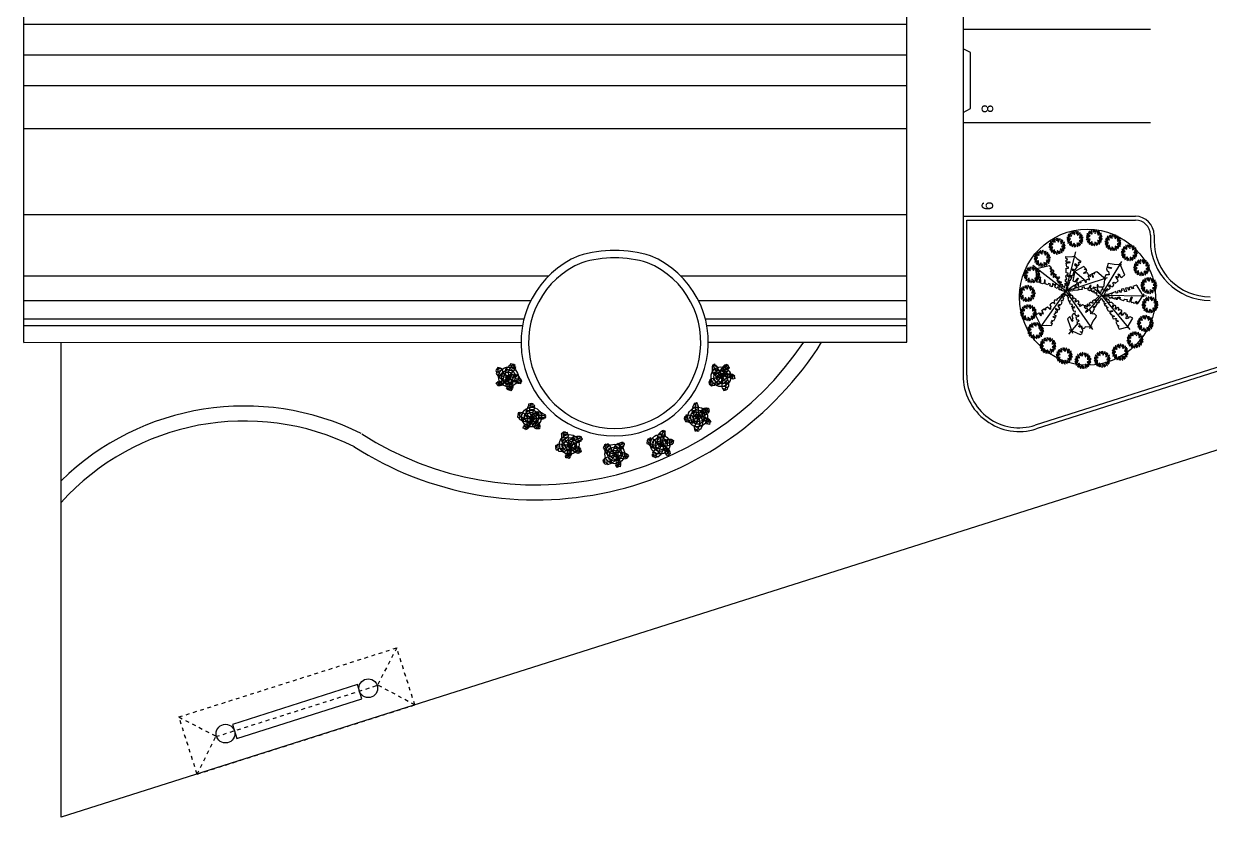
# Model space of a CAD drawing. Header units: metres. Extents: x -28 to 260, y 30 to 125.
# Drawn here: x -28.08 to 3.6, y 48.06 to 69.25 of the extents above; entities that cross this region are included whole.
import ezdxf

# ---------------------------------------------------------------- set-up
doc = ezdxf.new("R2010")
doc.units = ezdxf.units.M
doc.header["$LTSCALE"] = 0.01
doc.header["$MEASUREMENT"] = 0
doc.linetypes.add('HIDDEN2', pattern=[0.1875, 0.125, -0.0625])
for name, color, linetype in [('0.1', 2, 'Continuous'), ('0.10', 2, 'Continuous'), ('0.18', 1, 'Continuous'), ('0.20', 7, 'Continuous'), ('0.45', 4, 'Continuous'), ('ALAMEDA', 30, 'Continuous'), ('ARBOL', 1, 'Continuous'), ('F', 7, 'Continuous'), ('LJARD', 2, 'Continuous'), ('volados', 1, 'HIDDEN2')]:
    doc.layers.add(name, color=color, linetype=linetype)
doc.styles.add('ESTILO1', font='', dxfattribs={"height": 0.12})
doc.styles.get('ESTILO1').set_extended_font_data('AvantGarde Bk BT')

# ---------------------------------------------------------------- blocks, each defined once
blk = doc.blocks.new('palma planta')
at = {"layer": '0.18'}
for points in [[(0.7, 0.7), (-2.3, 4.5), (2.5, 9.2), (0.5, 15.2), (-3.5, 13), (-3.8, 14.7), (1, 16.7), (0.2, 27.7), (-6, 25.7), (-6.5, 27), (0.2, 28.7), (-0.3, 37), (-6.8, 36.5), (-7, 37), (-2, 39), (-4, 43.2), (-8, 42.7), (-8.2, 43.7), (-5.2, 45.5), (-8.8, 48), (-11.8, 45.5), (-15.2, 46.2), (-18.2, 42.7), (-14.7, 41.2), (-15, 40), (-18.2, 41.2), (-21.2, 31.5), (-13.7, 32), (-14.3, 30.7), (-21.8, 30), (-23, 17.5), (-13.2, 21), (-13.5, 19.7), (-22, 15.7), (-19, 8.7), (-10.8, 15.2), (-10.2, 14.2), (-17, 7), (-13, 0.5), (-7.5, 7.5), (-6.8, 6.5), (-11.5, -0.5), (-7.8, -3), (-3.2, 1.7), (0.2, -0.5)], [(-0.5, -0.5), (-5.7, -4.3), (-13.7, -0.8), (-16, -1.8), (-14, -8.5), (-15, -8.5), (-18.5, 0.2), (-25.5, 0), (-25.5, -10), (-26.5, -10), (-27.2, 1.2), (-36.2, 2.5), (-36, -10.5), (-37, -10.8), (-38.5, 0.5), (-42, 0.5), (-42, -11), (-42.7, -11), (-43.5, -6), (-46.5, -6), (-46.7, -12.5), (-41.7, -22.5), (-38.5, -22), (-38.5, -19.8), (-37.5, -19.8), (-37.2, -21.8), (-29, -23.3), (-29, -18.5), (-28.2, -18.5), (-27.2, -22.8), (-19.2, -25.8), (-20.5, -16.5), (-19.2, -16.5), (-16.7, -26.3), (-7.2, -21.5), (-13, -13.5), (-11.5, -13), (-5.5, -21), (1.7, -11.8), (-2.7, -6), (0.7, -0.8)], [(0.7, 0), (5, 3.2), (0.5, 5), (2, 9.2), (8.3, 6), (8.7, 7.5), (3, 11.2), (6, 18.7), (14.2, 13), (15.2, 14.2), (7.8, 19.7), (12.5, 24.7), (19.7, 17.2), (20, 19), (14.5, 25.7), (19.3, 31), (24, 23), (25.3, 24.2), (20.5, 31.2), (25.3, 33.5), (28, 27.5), (28.3, 30), (26.8, 33.7), (35.5, 33.7), (38.5, 22), (33, 23.7), (32.3, 22.7), (38.3, 20.7), (35.5, 15.5), (27.3, 17.5), (26.5, 16.2), (33, 13), (26.5, 7), (21.8, 12.5), (20.7, 11.2), (24.5, 6.2), (20, 1.5), (15.7, 7.5), (14.7, 6.7), (17.5, 1.7), (13.8, 0.5), (10, 2.2), (10.3, 0), (6, 1), (0.7, -0.5)], [(3.8, 0.5), (17, 0.5), (27.3, -0.3), (28.3, -1.8), (25.3, -1.8), (25.7, -2.5), (34.5, -1.5), (42.7, -6.8), (38.5, -7.8), (39.3, -9.3), (44, -8), (48.8, -14), (45.8, -16.5), (44.8, -23.8), (39.3, -24), (39.3, -12.5), (38, -12.5), (38, -24), (29.3, -15.5), (32, -8.8), (30.7, -8.5), (28.5, -14), (21.8, -11.8), (24, -3), (22.5, -3.8), (20.7, -9.8), (17, -6.3), (15.7, -2.3), (4.3, -0.5)], [(0.5, -2), (3.2, -9.3), (-0.5, -16.5), (0.2, -18.8), (6, -15.8), (6, -17), (0.2, -20.3), (-4, -27), (7.3, -26), (7.3, -27.8), (-4.3, -27.8), (-8, -36.2), (2.8, -38.2), (2.5, -39.2), (-8.2, -36.7), (-8, -42.5), (0.2, -47), (-1, -48), (-7, -46.2), (-4.5, -51.5), (0.5, -52), (2.2, -48), (3, -49.2), (3, -52.2), (9.2, -51), (11.8, -45.7), (8.3, -45.7), (8.3, -43.5), (15.7, -44.2), (20.5, -30.5), (12.5, -30), (12.8, -28.8), (21, -28.8), (20, -14), (12.8, -15.5), (12.5, -14.3), (19, -12.5), (14.7, -3.5), (7.3, -6.8), (6.5, -6), (12.8, -3), (7.3, -1), (6, -3), (0, -0.8)]]:
    blk.add_lwpolyline(points, dxfattribs=at)
for centre, radius, start, end in [((54, 39.2), 66.3, 174.3253, 216.2379), ((6.7, -53.8), 54, 43.7378, 97.153), ((-25.6, -25.2), 35.9, 320.1468, 44.6004), ((-37.1, 73.1), 82.5, 296.9107, 330.5432), ((-31.8, 24.7), 40.8, 249.5674, 322.242)]:
    blk.add_arc(centre, radius, start, end, dxfattribs=at)
blk = doc.blocks.new('JARD3')
at = {"layer": 'LJARD'}
for centre, radius, start, end in [((-0.392, -0.055), 0.0663, 42.86392, 138.57818), ((-0.371, 0.002), 0.112, 38.65709, 111.15834), ((-0.33, 0.155), 0.095, 210.70899, 299.10644), ((-0.369, 0.119), 0.0519, 13.31145, 125.5828), ((-0.345, 0.186), 0.06, 203.4613, 295.43295), ((-0.335, 0.209), 0.0663, 2.86392, 98.57818), ((-0.269, 0.29), 0.0781, 191.70154, 269.74057), ((-0.274, 0.107), 0.0735, 13.2488, 122.58322), ((-0.237, 0.198), 0.0815, 200.50355, 295.32847), ((-0.153, 0.33), 0.095, 170.70899, 259.10644), ((-0.282, 0.239), 0.112, 358.65709, 71.15834), ((-0.145, 0.363), 0.06, 163.4613, 255.43295), ((-0.206, 0.328), 0.0519, 333.31145, 85.5828), ((-0.054, 0.303), 0.0815, 160.50355, 255.32847), ((-0.141, 0.257), 0.0735, 333.2488, 82.58322), ((-0.019, 0.394), 0.0781, 151.70154, 229.74057), ((-0.123, 0.375), 0.0663, 322.86392, 58.57818), ((0.095, 0.35), 0.095, 130.70899, 219.10644), ((-0.062, 0.364), 0.112, 318.65709, 31.15834), ((0.123, 0.37), 0.06, 123.4613, 215.43295), ((0.153, 0.266), 0.0815, 120.50355, 215.32847), ((0.053, 0.383), 0.0519, 293.31145, 45.5828), ((0.058, 0.287), 0.0735, 293.2488, 42.58322), ((0.239, 0.314), 0.0781, 111.70154, 189.74057), ((0.147, 0.365), 0.0663, 282.86392, 18.57818), ((0.298, 0.206), 0.095, 90.70899, 179.10644), ((0.186, 0.318), 0.112, 278.65709, 351.15834), ((0.289, 0.104), 0.0815, 80.50355, 175.32847), ((0.229, 0.181), 0.0735, 253.2488, 2.58322), ((0.332, 0.204), 0.06, 83.4613, 175.43295), ((0.287, 0.258), 0.0519, 253.31145, 5.5828), ((0.361, -0.035), 0.095, 50.70899, 139.10644), ((0.347, 0.123), 0.112, 238.65709, 311.15834), ((0.385, 0.086), 0.0781, 71.70154, 149.74057), ((0.348, 0.184), 0.0663, 242.86392, 338.57818), ((0.385, -0.058), 0.06, 43.4613, 135.43295), ((-0.393, 0.05), 0.0781, 231.70154, 309.74057), ((-0.36, -0.145), 0.0519, 53.31145, 165.5828), ((-0.384, -0.079), 0.06, 243.4613, 335.43295), ((-0.286, -0.236), 0.112, 78.65709, 151.15834), ((-0.353, -0.092), 0.095, 250.70899, 339.10644), ((-0.279, -0.093), 0.0735, 53.2488, 162.58322), ((-0.309, 0), 0.0815, 240.50355, 335.32847), ((-0.266, -0.294), 0.0663, 82.86392, 178.57818), ((-0.334, -0.214), 0.0781, 271.70154, 349.74057), ((-0.183, -0.342), 0.0519, 93.31145, 205.5828), ((-0.244, -0.307), 0.06, 283.4613, 15.43295), ((-0.155, -0.25), 0.0735, 93.2488, 202.58322), ((-0.237, -0.198), 0.0815, 280.50355, 15.32847), ((-0.068, -0.364), 0.112, 118.65709, 191.15834), ((-0.212, -0.297), 0.095, 290.70899, 19.10644), ((-0.015, -0.395), 0.0663, 122.86392, 218.57818), ((-0.119, -0.378), 0.0781, 311.70154, 29.74057), ((0.042, -0.291), 0.0735, 133.2488, 242.58322), ((-0.055, -0.304), 0.0815, 320.50355, 55.32847), ((0.079, -0.38), 0.0519, 133.31145, 245.5828), ((0.009, -0.391), 0.06, 323.4613, 55.43295), ((0.181, -0.322), 0.112, 158.65709, 231.15834), ((0.028, -0.363), 0.095, 330.70899, 59.10644), ((0.153, -0.268), 0.0815, 0.50355, 95.32847), ((0.218, -0.195), 0.0735, 173.2488, 282.58322), ((0.241, -0.312), 0.0663, 162.86392, 258.57818), ((0.151, -0.366), 0.0781, 351.70154, 69.74057), ((0.288, -0.106), 0.0815, 40.50355, 135.32847), ((0.292, -0.009), 0.0735, 213.2488, 322.58322), ((0.254, -0.26), 0.095, 10.70899, 99.10644), ((0.345, -0.13), 0.112, 198.65709, 271.15834), ((0.258, -0.293), 0.06, 3.4613, 95.43295), ((0.304, -0.239), 0.0519, 173.31145, 285.5828), ((0.35, -0.182), 0.0781, 31.70154, 109.74057), ((0.385, -0.083), 0.0663, 202.86392, 298.57818), ((0.386, 0.012), 0.0519, 213.31145, 325.5828)]:
    blk.add_arc(centre, radius, start, end, dxfattribs=at)
blk = doc.blocks.new('Palme4')
at = {"layer": 'ARBOL', "color": 2}
for p, q in [((-0.086, 0.668), (-0.136, 0.613)), ((-0.052, 0.737), (-0.086, 0.668)), ((-0.018, 0.733), (-0.069, 0.729)), ((0.07, 0.752), (-0.018, 0.733)), ((0.051, 0.651), (0.118, 0.672)), ((0.122, 0.653), (0.051, 0.64)), ((0.051, 0.64), (0.051, 0.651)), ((0.095, 0.766), (0.07, 0.752)), ((0.084, 0.72), (0.105, 0.726)), ((0.086, 0.706), (0.084, 0.72)), ((0.107, 0.706), (0.086, 0.706)), ((0.105, 0.726), (0.095, 0.766)), ((0.118, 0.672), (0.107, 0.706)), ((0.133, 0.588), (0.122, 0.653)), ((0.427, 0.698), (0.407, 0.673)), ((0.407, 0.673), (0.407, 0.644)), ((0.407, 0.644), (0.428, 0.642)), ((0.428, 0.642), (0.419, 0.625)), ((0.678, 0.715), (0.427, 0.698)), ((0.689, 0.607), (0.66, 0.733)), ((-0.687, 0.384), (-0.59, 0.432)), ((-0.59, 0.432), (-0.559, 0.381)), ((-0.188, 0.453), (-0.16, 0.443)), ((-0.188, 0.409), (-0.188, 0.453)), ((-0.176, 0.476), (-0.163, 0.507)), ((-0.176, 0.461), (-0.176, 0.476)), ((-0.155, 0.455), (-0.176, 0.461)), ((-0.163, 0.507), (-0.073, 0.489)), ((-0.16, 0.443), (-0.155, 0.455)), ((-0.136, 0.613), (-0.109, 0.59)), ((-0.123, 0.236), (0.052, 0.506)), ((-0.109, 0.59), (-0.094, 0.603)), ((-0.094, 0.603), (-0.082, 0.596)), ((-0.082, 0.596), (-0.094, 0.577)), ((-0.094, 0.577), (-0.061, 0.55)), ((-0.073, 0.489), (0.019, 0.466)), ((-0.061, 0.55), (-0.025, 0.596)), ((-0.008, 0.582), (-0.046, 0.537)), ((-0.046, 0.537), (0.009, 0.497)), ((-0.025, 0.596), (-0.008, 0.582)), ((0.009, 0.497), (0.047, 0.519)), ((0.019, 0.466), (0.075, 0.369)), ((0.059, 0.504), (0.026, 0.485)), ((0.026, 0.485), (0.082, 0.405)), ((0.047, 0.519), (0.059, 0.504)), ((0.107, 0.575), (0.133, 0.588)), ((0.109, 0.558), (0.107, 0.575)), ((0.147, 0.567), (0.109, 0.558)), ((0.139, 0.47), (0.175, 0.489)), ((0.145, 0.453), (0.139, 0.47)), ((0.162, 0.458), (0.145, 0.453)), ((0.175, 0.489), (0.147, 0.567)), ((0.147, 0.43), (0.162, 0.443)), ((0.154, 0.416), (0.147, 0.43)), ((0.191, 0.443), (0.154, 0.416)), ((0.162, 0.443), (0.162, 0.458)), ((0.204, 0.395), (0.191, 0.443)), ((0.32, 0.465), (0.312, 0.436)), ((0.312, 0.436), (0.37, 0.404)), ((0.36, 0.434), (0.32, 0.465)), ((0.362, 0.518), (0.353, 0.504)), ((0.353, 0.504), (0.387, 0.474)), ((0.362, 0.475), (0.353, 0.463)), ((0.353, 0.463), (0.37, 0.442)), ((0.37, 0.442), (0.36, 0.434)), ((0.37, 0.501), (0.362, 0.518)), ((0.375, 0.462), (0.362, 0.475)), ((0.386, 0.497), (0.37, 0.501)), ((0.388, 0.55), (0.374, 0.538)), ((0.374, 0.538), (0.408, 0.512)), ((0.387, 0.474), (0.375, 0.462)), ((0.387, 0.605), (0.377, 0.591)), ((0.377, 0.591), (0.381, 0.571)), ((0.381, 0.571), (0.419, 0.563)), ((0.406, 0.476), (0.386, 0.497)), ((0.43, 0.584), (0.387, 0.605)), ((0.437, 0.53), (0.388, 0.55)), ((0.4, 0.633), (0.395, 0.618)), ((0.395, 0.618), (0.44, 0.594)), ((0.419, 0.625), (0.4, 0.633)), ((0.412, 0.473), (0.406, 0.476)), ((0.408, 0.512), (0.419, 0.483)), ((0.419, 0.483), (0.412, 0.473)), ((0.419, 0.563), (0.448, 0.542)), ((0.44, 0.594), (0.43, 0.584)), ((0.448, 0.542), (0.437, 0.53)), ((0.567, 0.472), (0.576, 0.481)), ((0.588, 0.405), (0.567, 0.472)), ((0.576, 0.481), (0.603, 0.422)), ((0.628, 0.54), (0.635, 0.554)), ((0.635, 0.531), (0.628, 0.54)), ((0.635, 0.554), (0.649, 0.542)), ((0.647, 0.472), (0.635, 0.531)), ((0.635, 0.422), (0.668, 0.451)), ((0.649, 0.542), (0.643, 0.533)), ((0.643, 0.533), (0.664, 0.502)), ((0.668, 0.451), (0.647, 0.472)), ((0.664, 0.502), (0.674, 0.462)), ((0.674, 0.462), (0.723, 0.477)), ((0.712, 0.539), (0.689, 0.607)), ((0.723, 0.477), (0.712, 0.539)), ((-0.812, 0.149), (-0.787, 0.374)), ((-0.81, 0.343), (-0.687, 0.384)), ((-0.559, 0.381), (-0.626, 0.348)), ((-0.626, 0.348), (-0.613, 0.335)), ((-0.613, 0.335), (-0.544, 0.369)), ((-0.534, 0.312), (-0.554, 0.294)), ((-0.554, 0.294), (-0.549, 0.236)), ((-0.549, 0.236), (-0.529, 0.238)), ((-0.544, 0.369), (-0.536, 0.346)), ((-0.536, 0.346), (-0.534, 0.312)), ((-0.529, 0.238), (-0.49, 0.251)), ((-0.49, 0.251), (-0.454, 0.207)), ((-0.354, 0.357), (-0.468, 0.18)), ((-0.308, 0.35), (-0.354, 0.357)), ((-0.31, 0.323), (-0.308, 0.35)), ((-0.294, 0.34), (-0.31, 0.323)), ((-0.264, 0.342), (-0.294, 0.34)), ((-0.271, 0.277), (-0.264, 0.342)), ((-0.256, 0.271), (-0.271, 0.277)), ((-0.254, 0.336), (-0.256, 0.271)), ((-0.222, 0.331), (-0.254, 0.336)), ((-0.228, 0.306), (-0.222, 0.331)), ((-0.216, 0.302), (-0.228, 0.306)), ((-0.208, 0.325), (-0.216, 0.302)), ((-0.186, 0.315), (-0.208, 0.325)), ((-0.201, 0.323), (-0.191, 0.381)), ((-0.197, 0.252), (-0.186, 0.315)), ((-0.174, 0.258), (-0.197, 0.252)), ((-0.191, 0.381), (-0.124, 0.386)), ((-0.135, 0.404), (-0.188, 0.409)), ((-0.174, 0.271), (-0.174, 0.258)), ((-0.123, 0.262), (-0.174, 0.271)), ((-0.124, 0.386), (-0.135, 0.404)), ((-0.123, 0.227), (-0.123, 0.262)), ((-0.109, 0.229), (-0.123, 0.227)), ((-0.098, 0.277), (-0.109, 0.229)), ((-0.033, 0.269), (-0.098, 0.277)), ((-0.033, 0.248), (-0.033, 0.269)), ((-0.021, 0.239), (-0.033, 0.248)), ((-0.014, 0.245), (-0.021, 0.239)), ((-0.014, 0.266), (-0.014, 0.245)), ((0.021, 0.25), (-0.014, 0.266)), ((0.003, 0.338), (-0.004, 0.333)), ((-0.004, 0.333), (0.042, 0.282)), ((0.067, 0.287), (0.003, 0.338)), ((0.023, 0.205), (0.021, 0.25)), ((0.036, 0.241), (0.034, 0.205)), ((0.074, 0.241), (0.036, 0.241)), ((0.042, 0.282), (0.037, 0.264)), ((0.037, 0.264), (0.055, 0.243)), ((0.103, 0.315), (0.067, 0.287)), ((0.072, 0.195), (0.074, 0.241)), ((0.075, 0.369), (0.103, 0.315)), ((0.082, 0.405), (0.12, 0.418)), ((0.099, 0.214), (0.089, 0.197)), ((0.101, 0.235), (0.091, 0.222)), ((0.091, 0.222), (0.099, 0.214)), ((0.128, 0.401), (0.097, 0.392)), ((0.097, 0.392), (0.143, 0.336)), ((0.168, 0.212), (0.101, 0.235)), ((0.12, 0.418), (0.128, 0.401)), ((0.143, 0.336), (0.164, 0.336)), ((0.17, 0.327), (0.162, 0.315)), ((0.162, 0.315), (0.206, 0.256)), ((0.164, 0.336), (0.17, 0.327)), ((0.166, 0.201), (0.168, 0.212)), ((0.193, 0.386), (0.204, 0.395)), ((0.196, 0.371), (0.193, 0.386)), ((0.219, 0.376), (0.196, 0.371)), ((0.206, 0.256), (0.217, 0.258)), ((0.21, 0.32), (0.23, 0.343)), ((0.214, 0.303), (0.21, 0.32)), ((0.244, 0.318), (0.214, 0.303)), ((0.217, 0.258), (0.229, 0.245)), ((0.23, 0.343), (0.219, 0.376)), ((0.229, 0.245), (0.219, 0.239)), ((0.219, 0.239), (0.252, 0.191)), ((0.235, 0.289), (0.251, 0.301)), ((0.239, 0.278), (0.235, 0.289)), ((0.253, 0.286), (0.239, 0.278)), ((0.251, 0.301), (0.244, 0.318)), ((0.27, 0.246), (0.253, 0.286)), ((0.281, 0.24), (0.27, 0.246)), ((0.293, 0.273), (0.281, 0.24)), ((0.29, 0.178), (0.345, 0.212)), ((0.306, 0.273), (0.293, 0.273)), ((0.302, 0.316), (0.301, 0.288)), ((0.301, 0.288), (0.32, 0.288)), ((0.32, 0.314), (0.302, 0.316)), ((0.32, 0.288), (0.306, 0.273)), ((0.308, 0.37), (0.31, 0.343)), ((0.348, 0.356), (0.308, 0.37)), ((0.31, 0.343), (0.346, 0.33)), ((0.341, 0.31), (0.32, 0.314)), ((0.341, 0.393), (0.337, 0.375)), ((0.337, 0.375), (0.365, 0.372)), ((0.34, 0.226), (0.343, 0.239)), ((0.345, 0.212), (0.34, 0.226)), ((0.365, 0.389), (0.341, 0.393)), ((0.346, 0.33), (0.341, 0.31)), ((0.343, 0.239), (0.362, 0.222)), ((0.365, 0.372), (0.348, 0.356)), ((0.362, 0.273), (0.387, 0.29)), ((0.382, 0.245), (0.362, 0.273)), ((0.362, 0.222), (0.382, 0.245)), ((0.37, 0.404), (0.365, 0.389)), ((0.387, 0.29), (0.406, 0.266)), ((0.406, 0.266), (0.443, 0.302)), ((0.41, 0.34), (0.418, 0.35)), ((0.427, 0.331), (0.41, 0.34)), ((0.418, 0.35), (0.441, 0.334)), ((0.427, 0.313), (0.427, 0.331)), ((0.443, 0.302), (0.427, 0.313)), ((0.441, 0.334), (0.443, 0.361)), ((0.443, 0.361), (0.464, 0.374)), ((0.464, 0.374), (0.481, 0.321)), ((0.481, 0.321), (0.517, 0.35)), ((0.5, 0.373), (0.532, 0.397)), ((0.517, 0.35), (0.5, 0.373)), ((0.532, 0.397), (0.548, 0.376)), ((0.548, 0.376), (0.588, 0.405)), ((0.603, 0.422), (0.635, 0.422)), ((-0.787, 0.144), (-0.812, 0.149)), ((-0.749, 0.121), (-0.787, 0.144)), ((-0.728, 0.149), (-0.749, 0.121)), ((-0.726, 0.202), (-0.728, 0.149)), ((-0.705, 0.197), (-0.726, 0.202)), ((-0.708, 0.161), (-0.705, 0.197)), ((-0.679, 0.138), (-0.708, 0.161)), ((-0.669, 0.169), (-0.679, 0.138)), ((-0.674, 0.087), (-0.669, 0.115)), ((-0.608, 0.052), (-0.674, 0.087)), ((-0.656, 0.169), (-0.669, 0.169)), ((-0.669, 0.115), (-0.659, 0.128)), ((-0.659, 0.128), (-0.656, 0.169)), ((-0.598, 0.08), (-0.608, 0.052)), ((-0.572, 0.077), (-0.598, 0.08)), ((-0.575, 0.034), (-0.572, 0.077)), ((-0.534, 0.016), (-0.575, 0.034)), ((-0.529, 0.031), (-0.534, 0.016)), ((-0.513, 0.026), (-0.529, 0.031)), ((-0.503, 0.062), (-0.513, 0.026)), ((-0.485, 0.057), (-0.503, 0.062)), ((-0.498, 0.026), (-0.493, 0.029)), ((-0.498, 0.003), (-0.498, 0.026)), ((-0.462, -0.02), (-0.498, 0.003)), ((-0.493, 0.029), (-0.485, 0.057)), ((-0.464, 0.21), (-0.388, 0.05)), ((-0.444, 0.011), (-0.462, -0.02)), ((-0.434, 0), (-0.444, 0.011)), ((-0.444, -0.02), (-0.434, 0)), ((-0.388, 0.05), (-0.304, 0.079)), ((-0.36, 0.039), (-0.378, 0.026)), ((-0.378, 0.026), (-0.35, 0.008)), ((-0.362, 0.054), (-0.36, 0.039)), ((-0.35, 0.008), (-0.334, 0.018)), ((-0.334, 0.018), (-0.311, -0.03)), ((-0.308, 0.123), (-0.291, 0.123)), ((-0.304, 0.079), (-0.308, 0.123)), ((-0.296, -0.025), (-0.291, 0.029)), ((-0.291, 0.123), (-0.287, 0.081)), ((-0.291, 0.029), (-0.273, 0.021)), ((-0.287, 0.081), (-0.229, 0.086)), ((-0.283, 0.049), (-0.28, 0.082)), ((-0.268, 0.039), (-0.283, 0.049)), ((-0.273, 0.021), (-0.268, 0.039)), ((-0.234, 0.003), (-0.245, -0.018)), ((-0.222, -0.007), (-0.234, 0.003)), ((-0.229, 0.103), (-0.216, 0.102)), ((-0.229, 0.086), (-0.229, 0.103)), ((-0.199, 0.011), (-0.222, -0.007)), ((-0.216, 0.102), (-0.216, 0.09)), ((-0.216, 0.09), (-0.17, 0.09)), ((-0.204, 0.046), (-0.214, 0.039)), ((-0.214, 0.039), (-0.199, 0.011)), ((-0.183, 0.029), (-0.204, 0.046)), ((-0.184, 0.142), (-0.17, 0.151)), ((-0.161, 0.107), (-0.184, 0.142)), ((-0.16, 0.049), (-0.183, 0.029)), ((-0.16, 0.077), (-0.176, 0.069)), ((-0.176, 0.069), (-0.16, 0.049)), ((-0.17, 0.151), (-0.13, 0.113)), ((-0.17, 0.09), (-0.161, 0.107)), ((-0.145, 0.064), (-0.16, 0.077)), ((-0.135, 0.064), (-0.145, 0.064)), ((-0.104, 0.095), (-0.135, 0.064)), ((-0.13, 0.113), (-0.063, 0.119)), ((-0.127, 0.11), (-0.104, 0.095)), ((-0.063, 0.119), (-0.06, 0.157)), ((-0.06, 0.157), (-0.019, 0.153)), ((-0.019, 0.153), (-0.016, 0.124)), ((-0.016, 0.124), (0.04, 0.132)), ((0.034, 0.205), (0.023, 0.205)), ((0.04, 0.151), (0.057, 0.147)), ((0.04, 0.132), (0.04, 0.151)), ((0.057, 0.147), (0.055, 0.132)), ((0.055, 0.132), (0.128, 0.145)), ((0.089, 0.197), (0.072, 0.195)), ((0.128, 0.165), (0.143, 0.166)), ((0.128, 0.145), (0.128, 0.165)), ((0.166, 0.023), (0.137, -0.015)), ((0.143, 0.166), (0.154, 0.145)), ((0.154, 0.145), (0.235, 0.157)), ((0.177, 0.199), (0.166, 0.201)), ((0.189, 0.01), (0.166, 0.023)), ((0.177, 0.208), (0.177, 0.199)), ((0.252, 0.191), (0.177, 0.208)), ((0.193, 0.081), (0.181, 0.044)), ((0.181, 0.044), (0.2, 0.019)), ((0.2, 0.019), (0.189, 0.01)), ((0.223, 0.082), (0.193, 0.081)), ((0.217, 0.115), (0.206, 0.1)), ((0.206, 0.1), (0.223, 0.082)), ((0.227, 0.103), (0.217, 0.115)), ((0.235, 0.157), (0.225, 0.13)), ((0.225, 0.13), (0.235, 0.109)), ((0.235, 0.109), (0.227, 0.103)), ((0.259, 0.042), (0.263, 0.056)), ((0.271, 0.042), (0.259, 0.042)), ((0.263, 0.056), (0.273, 0.058)), ((0.269, 0.094), (0.28, 0.094)), ((0.269, 0.075), (0.269, 0.094)), ((0.275, 0.071), (0.269, 0.075)), ((0.273, -0.009), (0.271, 0.042)), ((0.273, 0.058), (0.275, 0.071)), ((0.28, 0.094), (0.292, 0.136)), ((0.298, 0.161), (0.29, 0.178)), ((0.292, 0.136), (0.338, 0.086)), ((0.372, 0.138), (0.298, 0.161)), ((0.338, 0.086), (0.355, 0.088)), ((0.361, 0.077), (0.353, 0.063)), ((0.353, 0.063), (0.383, 0.027)), ((0.355, 0.088), (0.361, 0.077)), ((0.361, 0.124), (0.372, 0.138)), ((0.372, 0.115), (0.361, 0.124)), ((0.382, 0.124), (0.372, 0.115)), ((0.404, 0.115), (0.382, 0.124)), ((0.383, 0.027), (0.397, 0.039)), ((0.397, 0.039), (0.404, 0.025)), ((0.399, 0.103), (0.404, 0.115)), ((0.416, 0.094), (0.399, 0.103)), ((0.404, 0.025), (0.401, 0)), ((0.401, 0), (0.429, -0.028)), ((0.425, 0.102), (0.416, 0.094)), ((0.462, 0.09), (0.425, 0.102)), ((0.458, 0.079), (0.462, 0.09)), ((0.473, 0.071), (0.458, 0.079)), ((0.49, 0.086), (0.473, 0.071)), ((0.515, 0.069), (0.49, 0.086)), ((0.521, 0.05), (0.515, 0.069)), ((0.519, 0.031), (0.521, 0.05)), ((0.532, 0.021), (0.519, 0.031)), ((0.536, 0.048), (0.532, 0.021)), ((0.555, 0.054), (0.536, 0.048)), ((0.593, 0.046), (0.555, 0.054)), ((0.613, 0.025), (0.593, 0.046)), ((0.603, -0.007), (0.613, 0.025)), ((0.668, 0.004), (0.634, -0.047)), ((0.714, -0.011), (0.668, 0.004)), ((-1.002, -0.219), (-0.968, -0.094)), ((-0.968, -0.094), (-0.956, -0.081)), ((-0.956, -0.081), (-0.894, -0.087)), ((-0.894, -0.087), (-0.892, -0.125)), ((-0.892, -0.125), (-0.874, -0.127)), ((-0.874, -0.127), (-0.869, -0.089)), ((-0.869, -0.089), (-0.841, -0.081)), ((-0.841, -0.081), (-0.823, -0.089)), ((-0.823, -0.089), (-0.818, -0.127)), ((-0.818, -0.127), (-0.8, -0.125)), ((-0.807, -0.084), (-0.761, -0.081)), ((-0.8, -0.125), (-0.807, -0.084)), ((-0.761, -0.081), (-0.759, -0.138)), ((-0.759, -0.138), (-0.731, -0.138)), ((-0.731, -0.138), (-0.728, -0.081)), ((-0.728, -0.081), (-0.685, -0.076)), ((-0.685, -0.076), (-0.685, -0.102)), ((-0.685, -0.102), (-0.667, -0.099)), ((-0.667, -0.099), (-0.662, -0.125)), ((-0.662, -0.125), (-0.646, -0.125)), ((-0.646, -0.089), (-0.6, -0.094)), ((-0.646, -0.125), (-0.646, -0.089)), ((-0.608, -0.196), (-0.623, -0.207)), ((-0.623, -0.207), (-0.605, -0.237)), ((-0.6, -0.217), (-0.608, -0.196)), ((-0.6, -0.094), (-0.603, -0.115)), ((-0.603, -0.115), (-0.577, -0.115)), ((-0.582, -0.191), (-0.595, -0.196)), ((-0.595, -0.196), (-0.587, -0.212)), ((-0.567, -0.225), (-0.582, -0.191)), ((-0.577, -0.087), (-0.518, -0.094)), ((-0.577, -0.115), (-0.577, -0.087)), ((-0.536, -0.186), (-0.549, -0.196)), ((-0.549, -0.196), (-0.539, -0.217)), ((-0.523, -0.202), (-0.536, -0.186)), ((-0.485, -0.179), (-0.523, -0.202)), ((-0.518, -0.094), (-0.495, -0.092)), ((-0.495, -0.092), (-0.5, -0.112)), ((-0.5, -0.112), (-0.483, -0.107)), ((-0.477, -0.153), (-0.493, -0.161)), ((-0.493, -0.161), (-0.485, -0.179)), ((-0.483, -0.107), (-0.48, -0.092)), ((-0.48, -0.092), (-0.436, -0.092)), ((-0.47, -0.171), (-0.477, -0.153)), ((-0.431, -0.156), (-0.47, -0.171)), ((-0.431, -0.033), (-0.444, -0.02)), ((-0.436, -0.092), (-0.436, -0.104)), ((-0.436, -0.104), (-0.419, -0.099)), ((-0.411, -0.122), (-0.436, -0.14)), ((-0.436, -0.14), (-0.431, -0.156)), ((-0.413, -0.007), (-0.431, -0.033)), ((-0.424, -0.23), (-0.411, -0.184)), ((-0.419, -0.084), (-0.362, -0.079)), ((-0.419, -0.099), (-0.419, -0.084)), ((-0.403, -0.012), (-0.413, -0.007)), ((-0.401, -0.133), (-0.411, -0.122)), ((-0.411, -0.184), (-0.38, -0.186)), ((-0.408, -0.033), (-0.403, -0.012)), ((-0.362, -0.079), (-0.408, -0.033)), ((-0.355, -0.102), (-0.401, -0.133)), ((-0.39, -0.168), (-0.37, -0.143)), ((-0.375, -0.173), (-0.39, -0.168)), ((-0.38, -0.186), (-0.375, -0.173)), ((-0.37, -0.143), (-0.357, -0.148)), ((-0.357, -0.148), (-0.342, -0.112)), ((-0.342, -0.112), (-0.355, -0.102)), ((-0.324, -0.191), (-0.329, -0.204)), ((-0.329, -0.204), (-0.316, -0.209)), ((-0.311, -0.184), (-0.324, -0.191)), ((-0.316, -0.209), (-0.319, -0.23)), ((-0.311, -0.03), (-0.296, -0.025)), ((-0.296, -0.122), (-0.311, -0.184)), ((-0.257, -0.158), (-0.296, -0.122)), ((-0.229, -0.033), (-0.273, -0.074)), ((-0.273, -0.074), (-0.191, -0.115)), ((-0.24, -0.148), (-0.257, -0.158)), ((-0.247, -0.176), (-0.232, -0.158)), ((-0.227, -0.189), (-0.247, -0.176)), ((-0.245, -0.018), (-0.229, -0.033)), ((-0.232, -0.158), (-0.24, -0.148)), ((-0.204, -0.173), (-0.227, -0.189)), ((-0.191, -0.181), (-0.204, -0.173)), ((-0.201, -0.196), (-0.191, -0.181)), ((-0.145, -0.248), (-0.201, -0.196)), ((-0.191, -0.115), (-0.191, -0.14)), ((-0.191, -0.14), (-0.173, -0.135)), ((-0.173, -0.135), (-0.17, -0.117)), ((-0.17, -0.117), (-0.13, -0.127)), ((-0.13, -0.127), (-0.127, -0.166)), ((-0.127, -0.166), (-0.112, -0.161)), ((-0.112, -0.161), (-0.101, -0.138)), ((-0.101, -0.138), (-0.063, -0.153)), ((-0.063, -0.153), (-0.068, -0.191)), ((-0.068, -0.191), (-0.045, -0.196)), ((-0.045, -0.196), (-0.037, -0.153)), ((-0.037, -0.153), (-0.014, -0.166)), ((-0.014, -0.166), (-0.014, -0.202)), ((-0.014, -0.202), (0.001, -0.204)), ((0.001, -0.204), (0.009, -0.166)), ((0.009, -0.166), (0.026, -0.173)), ((0.059, -0.135), (0.025, -0.173)), ((0.025, -0.173), (0.044, -0.19)), ((0.044, -0.19), (0.028, -0.217)), ((0.105, -0.15), (0.059, -0.135)), ((0.109, -0.106), (0.097, -0.12)), ((0.097, -0.12), (0.12, -0.133)), ((0.12, -0.133), (0.105, -0.15)), ((0.124, -0.044), (0.107, -0.076)), ((0.107, -0.076), (0.133, -0.105)), ((0.12, -0.116), (0.109, -0.106)), ((0.133, -0.105), (0.12, -0.116)), ((0.164, -0.055), (0.124, -0.044)), ((0.137, -0.015), (0.172, -0.038)), ((0.172, -0.038), (0.164, -0.055)), ((0.206, -0.135), (0.246, -0.137)), ((0.206, -0.147), (0.206, -0.135)), ((0.244, -0.147), (0.206, -0.147)), ((0.231, -0.106), (0.238, -0.074)), ((0.257, -0.11), (0.231, -0.106)), ((0.238, -0.074), (0.263, -0.076)), ((0.244, -0.211), (0.244, -0.147)), ((0.246, -0.024), (0.25, -0.007)), ((0.263, -0.026), (0.246, -0.024)), ((0.246, -0.137), (0.257, -0.11)), ((0.25, -0.007), (0.273, -0.009)), ((0.263, -0.076), (0.263, -0.026)), ((0.429, -0.028), (0.462, -0.013)), ((0.462, -0.023), (0.448, -0.034)), ((0.448, -0.034), (0.458, -0.047)), ((0.458, -0.047), (0.475, -0.03)), ((0.462, -0.013), (0.462, -0.023)), ((0.487, -0.04), (0.471, -0.08)), ((0.471, -0.08), (0.492, -0.108)), ((0.475, -0.03), (0.487, -0.04)), ((0.492, -0.108), (0.536, -0.068)), ((0.542, -0.076), (0.519, -0.106)), ((0.519, -0.106), (0.529, -0.143)), ((0.529, -0.143), (0.561, -0.12)), ((0.536, -0.068), (0.542, -0.076)), ((0.565, -0.135), (0.555, -0.143)), ((0.555, -0.143), (0.572, -0.162)), ((0.561, -0.12), (0.565, -0.135)), ((0.593, -0.169), (0.567, -0.187)), ((0.567, -0.187), (0.582, -0.213)), ((0.572, -0.162), (0.586, -0.152)), ((0.582, -0.213), (0.62, -0.189)), ((0.586, -0.152), (0.593, -0.169)), ((0.628, -0.196), (0.593, -0.221)), ((0.607, -0.017), (0.603, -0.007)), ((0.624, -0.024), (0.607, -0.017)), ((0.614, -0.049), (0.624, -0.024)), ((0.634, -0.047), (0.614, -0.049)), ((0.62, -0.189), (0.628, -0.196)), ((0.7, -0.024), (0.714, -0.011)), ((0.716, -0.034), (0.7, -0.024)), ((0.737, -0.015), (0.716, -0.034)), ((0.781, -0.028), (0.737, -0.015)), ((0.767, -0.087), (0.781, -0.028)), ((0.777, -0.097), (0.767, -0.087)), ((0.792, -0.068), (0.777, -0.097)), ((0.811, -0.07), (0.792, -0.068)), ((0.809, -0.106), (0.811, -0.07)), ((0.826, -0.114), (0.809, -0.106)), ((0.842, -0.076), (0.826, -0.114)), ((0.84, -0.055), (0.836, -0.064)), ((0.836, -0.064), (0.842, -0.076)), ((0.884, -0.066), (0.84, -0.055)), ((0.868, -0.307), (0.909, -0.087)), ((0.909, -0.087), (0.884, -0.066)), ((-0.889, -0.404), (-1.05, -0.271)), ((-1.025, -0.327), (-1.002, -0.219)), ((-0.864, -0.391), (-0.889, -0.404)), ((-0.882, -0.358), (-0.879, -0.378)), ((-0.859, -0.363), (-0.882, -0.358)), ((-0.879, -0.378), (-0.864, -0.391)), ((-0.853, -0.378), (-0.859, -0.363)), ((-0.823, -0.373), (-0.853, -0.378)), ((-0.812, -0.258), (-0.828, -0.263)), ((-0.828, -0.263), (-0.784, -0.322)), ((-0.81, -0.355), (-0.823, -0.373)), ((-0.761, -0.329), (-0.812, -0.258)), ((-0.792, -0.355), (-0.81, -0.355)), ((-0.782, -0.342), (-0.792, -0.355)), ((-0.784, -0.322), (-0.782, -0.342)), ((-0.713, -0.304), (-0.761, -0.329)), ((-0.692, -0.263), (-0.728, -0.278)), ((-0.728, -0.278), (-0.713, -0.304)), ((-0.656, -0.273), (-0.692, -0.263)), ((-0.605, -0.237), (-0.656, -0.273)), ((-0.587, -0.212), (-0.6, -0.217)), ((-0.58, -0.437), (-0.546, -0.409)), ((-0.539, -0.217), (-0.567, -0.225)), ((-0.546, -0.409), (-0.534, -0.427)), ((-0.544, -0.386), (-0.531, -0.37)), ((-0.526, -0.419), (-0.544, -0.386)), ((-0.534, -0.427), (-0.526, -0.419)), ((-0.531, -0.37), (-0.508, -0.37)), ((-0.508, -0.37), (-0.49, -0.391)), ((-0.503, -0.335), (-0.485, -0.314)), ((-0.498, -0.358), (-0.503, -0.335)), ((-0.475, -0.373), (-0.498, -0.358)), ((-0.49, -0.391), (-0.475, -0.373)), ((-0.485, -0.314), (-0.454, -0.324)), ((-0.47, -0.288), (-0.454, -0.253)), ((-0.426, -0.335), (-0.47, -0.288)), ((-0.454, -0.253), (-0.429, -0.245)), ((-0.454, -0.324), (-0.449, -0.34)), ((-0.449, -0.34), (-0.426, -0.335)), ((-0.429, -0.245), (-0.398, -0.245)), ((-0.396, -0.235), (-0.424, -0.23)), ((-0.421, -0.388), (-0.416, -0.406)), ((-0.37, -0.388), (-0.421, -0.388)), ((-0.416, -0.406), (-0.365, -0.409)), ((-0.398, -0.245), (-0.396, -0.235)), ((-0.365, -0.409), (-0.375, -0.46)), ((-0.347, -0.378), (-0.37, -0.388)), ((-0.332, -0.294), (-0.365, -0.317)), ((-0.365, -0.317), (-0.337, -0.317)), ((-0.347, -0.281), (-0.35, -0.291)), ((-0.35, -0.291), (-0.332, -0.294)), ((-0.324, -0.276), (-0.347, -0.281)), ((-0.337, -0.317), (-0.347, -0.378)), ((-0.344, -0.23), (-0.342, -0.242)), ((-0.319, -0.23), (-0.344, -0.23)), ((-0.342, -0.242), (-0.316, -0.242)), ((-0.316, -0.242), (-0.324, -0.276)), ((-0.127, -0.225), (-0.145, -0.248)), ((-0.119, -0.237), (-0.127, -0.225)), ((-0.127, -0.265), (-0.119, -0.237)), ((-0.068, -0.327), (-0.127, -0.265)), ((-0.096, -0.349), (-0.121, -0.391)), ((-0.121, -0.391), (-0.107, -0.421)), ((-0.107, -0.421), (-0.035, -0.475)), ((-0.071, -0.345), (-0.096, -0.349)), ((-0.067, -0.324), (-0.071, -0.345)), ((-0.037, -0.332), (-0.067, -0.324)), ((-0.029, -0.261), (-0.05, -0.309)), ((-0.05, -0.309), (-0.029, -0.32)), ((-0.029, -0.32), (-0.037, -0.332)), ((-0.006, -0.261), (-0.029, -0.261)), ((0.003, -0.276), (-0.006, -0.261)), ((0, -0.217), (-0.004, -0.242)), ((-0.004, -0.242), (0.046, -0.278)), ((0.028, -0.217), (0, -0.217)), ((0.019, -0.274), (0.003, -0.276)), ((0.036, -0.292), (0.019, -0.274)), ((0.046, -0.278), (0.036, -0.292)), ((0.177, -0.301), (0.229, -0.293)), ((0.177, -0.316), (0.177, -0.301)), ((0.227, -0.314), (0.177, -0.316)), ((0.2, -0.4), (0.204, -0.383)), ((0.235, -0.406), (0.2, -0.4)), ((0.204, -0.383), (0.235, -0.376)), ((0.215, -0.229), (0.217, -0.211)), ((0.231, -0.248), (0.215, -0.229)), ((0.217, -0.211), (0.244, -0.211)), ((0.235, -0.376), (0.227, -0.314)), ((0.229, -0.293), (0.231, -0.248)), ((0.231, -0.268), (0.257, -0.245)), ((0.235, -0.446), (0.235, -0.406)), ((0.257, -0.245), (0.298, -0.268)), ((0.298, -0.268), (0.295, -0.322)), ((0.295, -0.322), (0.308, -0.335)), ((0.308, -0.335), (0.308, -0.363)), ((0.308, -0.363), (0.321, -0.373)), ((0.321, -0.373), (0.333, -0.322)), ((0.333, -0.322), (0.336, -0.276)), ((0.336, -0.276), (0.385, -0.304)), ((0.385, -0.304), (0.372, -0.573)), ((0.593, -0.221), (0.635, -0.269)), ((0.635, -0.269), (0.664, -0.252)), ((0.672, -0.263), (0.658, -0.271)), ((0.658, -0.271), (0.666, -0.282)), ((0.664, -0.252), (0.672, -0.263)), ((0.666, -0.282), (0.679, -0.273)), ((0.687, -0.282), (0.672, -0.303)), ((0.672, -0.303), (0.7, -0.339)), ((0.679, -0.273), (0.687, -0.282)), ((0.7, -0.339), (0.781, -0.307)), ((0.781, -0.307), (0.918, -0.282)), ((-0.728, -0.626), (-0.695, -0.588)), ((-0.582, -0.761), (-0.728, -0.626)), ((-0.695, -0.588), (-0.669, -0.588)), ((-0.669, -0.588), (-0.651, -0.605)), ((-0.656, -0.549), (-0.651, -0.536)), ((-0.654, -0.57), (-0.656, -0.549)), ((-0.628, -0.567), (-0.654, -0.57)), ((-0.651, -0.536), (-0.631, -0.544)), ((-0.651, -0.605), (-0.616, -0.605)), ((-0.641, -0.513), (-0.608, -0.49)), ((-0.628, -0.534), (-0.641, -0.513)), ((-0.631, -0.544), (-0.628, -0.534)), ((-0.616, -0.585), (-0.628, -0.567)), ((-0.616, -0.605), (-0.616, -0.585)), ((-0.608, -0.49), (-0.562, -0.524)), ((-0.577, -0.452), (-0.58, -0.437)), ((-0.518, -0.483), (-0.577, -0.452)), ((-0.575, -0.493), (-0.569, -0.48)), ((-0.554, -0.516), (-0.575, -0.493)), ((-0.569, -0.48), (-0.523, -0.496)), ((-0.562, -0.524), (-0.554, -0.516)), ((-0.523, -0.496), (-0.518, -0.483)), ((-0.459, -0.585), (-0.465, -0.608)), ((-0.465, -0.608), (-0.419, -0.608)), ((-0.436, -0.582), (-0.459, -0.585)), ((-0.449, -0.542), (-0.449, -0.554)), ((-0.401, -0.542), (-0.449, -0.542)), ((-0.449, -0.554), (-0.429, -0.559)), ((-0.429, -0.559), (-0.436, -0.582)), ((-0.419, -0.608), (-0.429, -0.672)), ((-0.419, -0.483), (-0.421, -0.501)), ((-0.421, -0.501), (-0.39, -0.503)), ((-0.385, -0.488), (-0.419, -0.483)), ((-0.385, -0.529), (-0.401, -0.542)), ((-0.388, -0.457), (-0.39, -0.465)), ((-0.39, -0.465), (-0.383, -0.475)), ((-0.39, -0.503), (-0.385, -0.529)), ((-0.375, -0.46), (-0.388, -0.457)), ((-0.383, -0.475), (-0.385, -0.488)), ((-0.035, -0.475), (0.063, -0.584)), ((0.007, -0.572), (0.128, -0.532)), ((0.128, -0.532), (0.151, -0.557)), ((0.151, -0.557), (0.191, -0.526)), ((0.177, -0.509), (0.196, -0.496)), ((0.191, -0.526), (0.177, -0.509)), ((0.183, -0.58), (0.193, -0.536)), ((0.198, -0.608), (0.183, -0.58)), ((0.193, -0.536), (0.185, -0.529)), ((0.196, -0.496), (0.212, -0.515)), ((0.229, -0.588), (0.198, -0.608)), ((0.202, -0.45), (0.235, -0.446)), ((0.206, -0.479), (0.202, -0.45)), ((0.236, -0.484), (0.206, -0.479)), ((0.211, -0.621), (0.234, -0.59)), ((0.216, -0.631), (0.211, -0.621)), ((0.212, -0.515), (0.236, -0.484)), ((0.249, -0.634), (0.216, -0.631)), ((0.234, -0.59), (0.229, -0.588)), ((0.415, -0.492), (0.249, -0.634)), ((-0.444, -0.744), (-0.608, -0.749)), ((-0.429, -0.672), (-0.447, -0.677)), ((-0.447, -0.677), (-0.444, -0.695)), ((-0.434, -0.695), (-0.444, -0.744)), ((-0.444, -0.695), (-0.434, -0.695))]:
    blk.add_line(p, q, dxfattribs=at)
at = {"layer": 'ARBOL'}
for p, q in [((0.275, 0.18), (-0.096, 0.796)), ((0.275, 0.18), (0.707, 0.782)), ((-0.312, -0.076), (-0.836, 0.397)), ((0.275, 0.18), (-0.508, 0.198)), ((-0.312, -0.076), (-0.208, 0.095)), ((0.275, 0.18), (0.017, -0.612)), ((0.275, 0.18), (0.931, -0.334)), ((-0.312, -0.076), (-1.077, -0.313)), ((-0.312, -0.076), (-0.619, -0.803)), ((-0.312, -0.076), (-0.026, -0.257)), ((0.234, -0.427), (0.449, -0.567))]:
    blk.add_line(p, q, dxfattribs=at)
blk = doc.blocks.new('palmaplanta2')
at = {"layer": 'ALAMEDA', "linetype": 'Continuous', "xscale": -1, "rotation": 177.0900396042276}
blk.add_blockref('Palme4', (0.022, 0.123), dxfattribs=at)

msp = doc.modelspace()

# ---------------------------------------------------------------- linework, layer by layer
msp.add_line((-27.077, 48.057), (-27.078, 60.74))
for centre, radius, start, end in [((-14.404, 65.552), 8.618, 237.3679, 326.0704), ((-22.187, 52.053), 6.986, 63.4983, 134.4244)]:
    msp.add_arc(centre, radius, start, end)
at = {"layer": '0.1'}
for p, q in [((-3.002, 69.106), (1.998, 69.106)), ((-3.002, 66.606), (1.998, 66.606)), ((-2.902, 59.859), (-2.902, 64.006)), ((-2.902, 64.006), (1.598, 64.006)), ((4.703, 60.363), (-1.078, 58.525))]:
    msp.add_line(p, q, dxfattribs=at)
for centre, radius in [((-15.139, 59.818), 0.263), ((-15.139, 59.818), 0.188), ((-9.465, 59.821), 0.263), ((-9.465, 59.821), 0.188), ((-14.519, 58.744), 0.263), ((-14.519, 58.744), 0.188), ((-10.085, 58.746), 0.263), ((-10.085, 58.746), 0.188), ((-13.515, 58.015), 0.263), ((-13.515, 58.015), 0.188), ((-12.301, 57.758), 0.263), ((-11.088, 58.016), 0.263), ((-11.088, 58.016), 0.188), ((-12.301, 57.758), 0.188)]:
    msp.add_circle(centre, radius, dxfattribs=at)
for centre, radius, start, end in [((1.598, 63.606), 0.4, 0, 90), ((3.598, 63.456), 1.6, 180, 270), ((-1.502, 59.859), 1.4, 180, 287.634)]:
    msp.add_arc(centre, radius, start, end, dxfattribs=at)
at = {"layer": '0.10'}
msp.add_lwpolyline([(-22.386, 50.158), (-19.05, 51.218), (-19.171, 51.599), (-22.507, 50.539)], close=True, dxfattribs=at)
for centre in [(-18.879, 51.503), (-22.691, 50.291)]:
    msp.add_circle(centre, 0.25, dxfattribs=at)
at = {"layer": '0.18'}
for p, q in [((-3.002, 77.106), (-3.002, 59.859)), ((-4.502, 68.407), (-28.077, 68.407)), ((-4.502, 67.588), (-28.077, 67.588)), ((-4.502, 66.441), (-28.077, 66.441)), ((-4.502, 64.146), (-28.077, 64.146)), ((-3.002, 64.106), (1.598, 64.106)), ((1.998, 63.606), (1.998, 63.456)), ((2.098, 63.606), (2.098, 63.456)), ((-14.072, 62.507), (-28.077, 62.507)), ((-4.502, 62.507), (-10.533, 62.507)), ((-14.542, 61.852), (-28.077, 61.852)), ((-4.502, 61.852), (-10.063, 61.852)), ((-14.725, 61.36), (-28.077, 61.36)), ((-14.764, 61.18), (-28.077, 61.18)), ((-4.502, 61.36), (-9.88, 61.36)), ((-4.502, 61.18), (-9.841, 61.18)), ((4.733, 60.267), (-1.048, 58.43))]:
    msp.add_line(p, q, dxfattribs=at)
msp.add_lwpolyline([(-2.802, 66.981), (-2.802, 68.481), (-3.002, 68.581), (-3.002, 66.881)], close=True, dxfattribs=at)
for centre, radius, start, end in [((1.598, 63.606), 0.5, 0, 90), ((3.598, 63.456), 1.5, 180, 270), ((-14.404, 65.552), 9.018, 237.3679, 327.7637), ((-1.502, 59.859), 1.5, 180, 287.634), ((-22.187, 52.053), 6.586, 63.4983, 137.9432)]:
    msp.add_arc(centre, radius, start, end, dxfattribs=at)
at = {"layer": '0.20'}
msp.add_line((-4.502, 69.227), (-28.077, 69.227), dxfattribs=at)
msp.add_circle((0.319, 61.946), 1.815, dxfattribs=at)
at = {"layer": '0.45'}
for p, q in [((-28.077, 60.74), (-28.077, 114.306)), ((-4.502, 60.742), (-4.502, 114.306)), ((-28.077, 60.74), (-14.802, 60.741)), ((-9.802, 60.741), (-4.502, 60.742))]:
    msp.add_line(p, q, dxfattribs=at)
for centre, radius, start, end in [((-12.302, 60.741), 2.5, 112.5, 67.5), ((-12.302, 59.966), 3.23, 72.7705, 107.2295), ((-12.302, 60.741), 2.3, 112.5, 67.5), ((-12.302, 59.945), 3.051, 73.2326, 106.7674)]:
    msp.add_arc(centre, radius, start, end, dxfattribs=at)
at = {"layer": 'F'}
msp.add_line((4.907, 58.224), (-27.077, 48.057), dxfattribs=at)
at = {"layer": 'volados'}
for p, q in [((-23.934, 50.736), (-18.12, 52.583)), ((-18.12, 52.583), (-18.634, 51.591)), ((-17.636, 51.058), (-18.12, 52.583)), ((-22.947, 50.21), (-18.622, 51.584)), ((-17.636, 51.058), (-18.634, 51.591)), ((-23.449, 49.211), (-17.636, 51.058)), ((-23.449, 49.211), (-23.934, 50.736)), ((-23.934, 50.736), (-22.941, 50.222)), ((-23.449, 49.211), (-22.941, 50.222))]:
    msp.add_line(p, q, dxfattribs=at)

# ---------------------------------------------------------------- block references
at = {"layer": '0.1', "xscale": 0.007500000000000001, "yscale": 0.007500000000000001, "zscale": 0.007500000000000001}
for p, rotation in [((-15.125, 59.812), 234.3099999958786), ((-9.473, 59.834), 18.30999999587857), ((-14.503, 58.745), 258.3099999958786), ((-10.087, 58.761), 354.3099999958786), ((-13.501, 58.022), 282.3099999958786), ((-11.084, 58.031), 330.3099999958786), ((-12.291, 57.77), 306.3099999958786)]:
    msp.add_blockref('palma planta', p, dxfattribs=dict(at, rotation=rotation))
at = {"layer": '0.20'}
for name, p, xscale, yscale, zscale, rotation in [('palmaplanta2', (0.18, 62.155), 1.5, 1.5, 1.5, 199.6340346658325), ('JARD3', (-0.013, 63.501), 0.5, 0.5, 0.5, 68.78550260326288), ('JARD3', (0.501, 63.534), 0.5, 0.5, 0.5, 50.78550260326288), ('JARD3', (1.001, 63.407), 0.5, 0.5, 0.5, 32.78550260326284), ('JARD3', (-0.492, 63.31), 0.5, 0.5, 0.5, 86.78550260326288), ('JARD3', (1.437, 63.132), 0.5, 0.5, 0.5, 14.78550260326285), ('JARD3', (-0.889, 62.98), 0.5, 0.5, 0.5, 104.7855026032629), ('JARD3', (-1.164, 62.544), 0.5, 0.5, 0.5, 122.7855026032629), ('JARD3', (1.767, 62.735), 0.5, 0.5, 0.5, 356.7855026032628), ('JARD3', (1.958, 62.256), 0.5, 0.5, 0.5, 338.7855026032628), ('JARD3', (-1.291, 62.045), 0.5, 0.5, 0.5, 140.7855026032629), ('JARD3', (-1.258, 61.53), 0.5, 0.5, 0.5, 158.7855026032629), ('JARD3', (1.991, 61.742), 0.5, 0.5, 0.5, 320.7855026032628), ('JARD3', (1.864, 61.242), 0.5, 0.5, 0.5, 302.7855026032628), ('JARD3', (-1.067, 61.051), 0.5, 0.5, 0.5, 176.7855026032629), ('JARD3', (-0.737, 60.654), 0.5, 0.5, 0.5, 194.7855026032629), ('JARD3', (1.589, 60.806), 0.5, 0.5, 0.5, 284.7855026032628), ('JARD3', (-0.301, 60.379), 0.5, 0.5, 0.5, 212.7855026032629), ('JARD3', (0.199, 60.252), 0.5, 0.5, 0.5, 230.7855026032629), ('JARD3', (0.713, 60.285), 0.5, 0.5, 0.5, 248.7855026032629), ('JARD3', (1.192, 60.476), 0.5, 0.5, 0.5, 266.7855026032628)]:
    msp.add_blockref(name, p, dxfattribs=dict(at, xscale=xscale, yscale=yscale, zscale=zscale, rotation=rotation))

# ---------------------------------------------------------------- texts
at = {"char_height": 0.309, "width": 44.2768, "attachment_point": 1, "rotation": 270, "style": 'ESTILO1'}
for s, insert in [('8', (-2.198, 67.092)), ('9', (-2.198, 64.501))]:
    msp.add_mtext(s, dxfattribs=dict(at, insert=insert))

doc.saveas('drawing.dxf')
